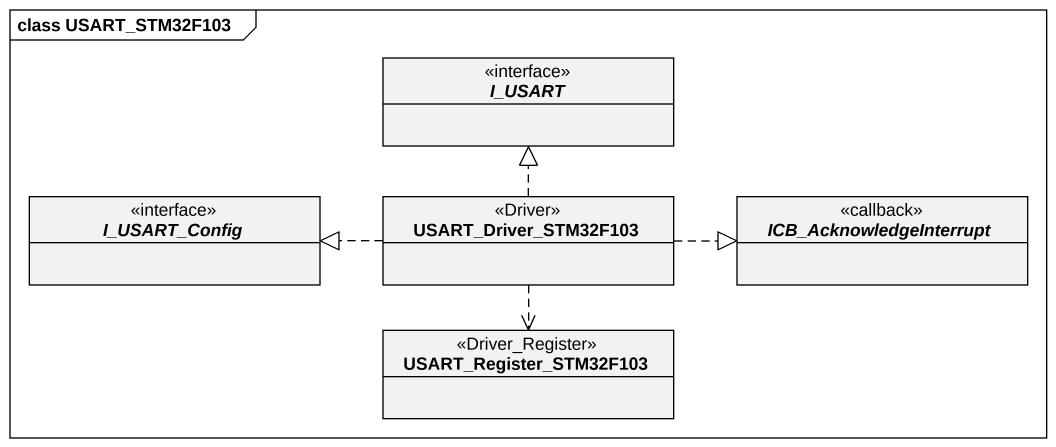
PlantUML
@startuml
mainframe class USART_STM32F103
hide circle
hide empty members
interface I_USART
interface I_USART_Config
class USART_Driver_STM32F103 <<Driver>>
interface ICB_AcknowledgeInterrupt <<callback>>
class USART_Register_STM32F103 <<Driver_Register>>
USART_Driver_STM32F103 .up.|> I_USART
USART_Driver_STM32F103 .left.|> I_USART_Config
USART_Driver_STM32F103 .right.|> ICB_AcknowledgeInterrupt
USART_Driver_STM32F103 ..> USART_Register_STM32F103
@enduml
